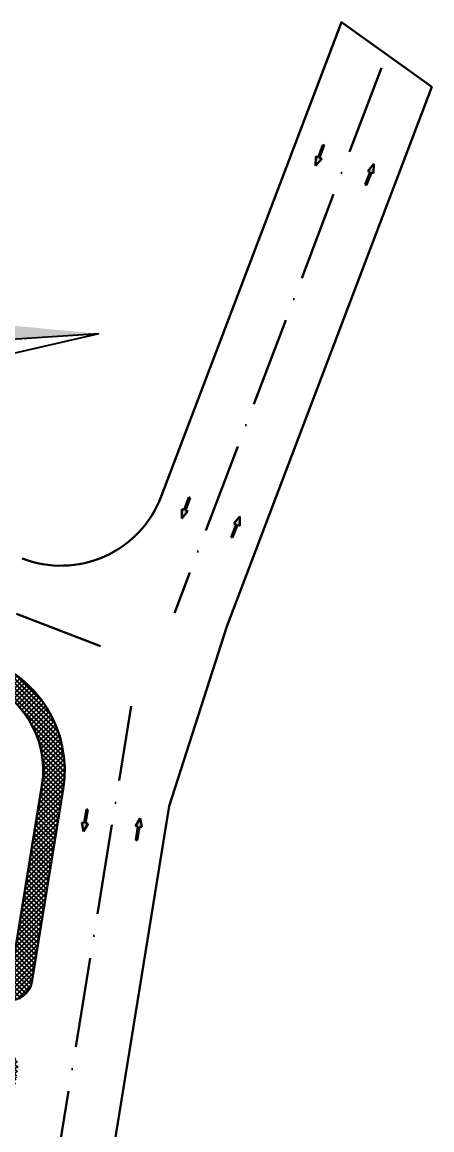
# Model space of a CAD drawing. Header units: millimetres. Extents: x 712192 to 1044287, y 40211 to 168571.
# Drawn here: x 855210 to 882495, y 88689 to 162571 of the extents above; entities that cross this region are included whole.
import ezdxf

# ---------------------------------------------------------------- set-up
doc = ezdxf.new("R2010")
doc.units = ezdxf.units.MM
doc.linetypes.add('ACAD_ISO10W100', pattern=[18, 12, -3, 0, -3])
doc.layers.add('Aceras', color=8, linetype='Continuous')
doc.layers.add('Cerramiento', color=7, linetype='Continuous')
doc.layers.add('Parcela', color=1, linetype='Continuous', lineweight=30)
doc.layers.add('Viales', color=7, linetype='Continuous', lineweight=30)
doc.styles.get("Standard").update_dxf_attribs({"font": 'arial.ttf'})

# ---------------------------------------------------------------- blocks, each defined once
blk = doc.blocks.new('NORTE4')
at = {"linetype": 'ByBlock'}
for p, q in [((-0.002, -0.5864), (0.002, 0.5971)), ((0.0033, 0.5949), (0.0758, 0.139)), ((-0.226, 0.227), (0.0003, 0.0946)), ((0.2226, -0.2197), (-0.226, 0.227)), ((0.2256, 0.2274), (0.0003, 0.0946)), ((0.2256, 0.2274), (0.0926, 0.0017)), ((-0.5918, 0.004), (-0.1359, 0.0764)), ((0.5918, 0), (-0.5918, 0.004)), ((0.5918, 0), (0.1359, -0.0725)), ((-0.2227, -0.2263), (-0.1361, -0.0716)), ((-0.2245, -0.2245), (0.0007, -0.0906)), ((0.2226, -0.2197), (0.0005, -0.0909)), ((-0.0023, -0.5874), (-0.0748, -0.1315))]:
    blk.add_line(p, q, dxfattribs=at)
for points in [[(0.0033, 0.5949), (-0.0722, 0.1392), (0.0017, 0.0957)], [(-0.2197, 0.2226), (-0.0906, 0.0007), (0.002, 0)], [(0.2256, 0.2274), (0.0007, 0.0949), (0, 0.002)], [(0.5918, 0), (0.1361, 0.0755), (0.0926, 0.0017)], [(-0.5918, 0.004), (-0.1361, -0.0716), (-0.0926, 0.0023)], [(-0.2227, -0.2263), (0.0005, -0.0909), (0, 0.002)], [(0.2226, -0.2197), (0.0926, 0.0017), (0, 0.002)], [(-0.0023, -0.5874), (0.0731, -0.1317), (-0.0007, -0.0882)]]:
    blk.add_solid(points, dxfattribs=at)
blk.add_text('N', height=0.13, rotation=269.8036, dxfattribs=at).set_placement((0.646, 0.0308))

msp = doc.modelspace()

# ---------------------------------------------------------------- hatches: boundary and pattern name
at = {"layer": 'Aceras'}
h = msp.add_hatch(dxfattribs=at)
h.set_pattern_fill('ANSI37', color=256, scale=71.580675)
h.set_pattern_definition([(45, (270544.93, 3236.83), (-160.7032, 160.7032), []), (135, (270544.93, 3236.83), (-160.7032, -160.7032), [])])
h.paths.add_polyline_path([(757552, 126920, 0.414214), (755563, 127297), (722138, 104533), (722944, 103350)])
h.paths.add_polyline_path([(787790, 143539), (799687, 138960, 0.414214), (798865, 140810), (788304, 144875, 0.319675), (777176, 142017), (764778, 133574, 0.414214), (764401, 131584), (778150, 140948, -0.325822)])
h.paths.add_polyline_path([(824260, 129503), (824297, 129905, 0.335762), (823386, 131373), (810355, 136388, 0.414214), (808504, 135566)])
h.paths.add_polyline_path([(833260, 127573, 0.414214), (831409, 126751), (836939, 124623), (836986, 124935, 0.351854), (836085, 126485)])
h.paths.add_polyline_path([(852012, 118821, -0.378204), (856528, 111652), (854208, 97365, 0.414214), (855850, 98548), (857942, 111422, 0.375958), (852475, 120177), (844825, 123121, 0.414214), (842975, 122299)])
h.paths.add_polyline_path([(854898, 92685, 0.421729), (853678, 94333), (850815, 76534, 0.416122), (852466, 77716)])
h.paths.add_polyline_path([(851021, 68815, 0.414214), (849837, 70458), (847818, 58027), (848044, 58026, 0.369067), (849463, 59228)])
at = {"layer": 'Viales'}
h = msp.add_hatch(color=256, dxfattribs=at)
h.dxf.hatch_style = 1
h.paths.add_polyline_path([(878631, 153112), (878226, 152640), (878378, 152583), (878055, 151733), (878146, 151699), (878469, 152548), (878621, 152491)])
h.paths.add_polyline_path([(875007, 153515), (875330, 154364), (875239, 154399), (874916, 153549), (874765, 153607), (874755, 152986), (875159, 153457)])
h.paths.add_polyline_path([(869304, 129129), (869456, 129072), (869133, 128222), (869224, 128188), (869547, 129037), (869699, 128980), (869709, 129601)])
h.paths.add_polyline_path([(866237, 129946), (866086, 130004), (866408, 130853), (866317, 130888), (865995, 130038), (865843, 130096), (865833, 129475)])
h = msp.add_hatch(color=256, dxfattribs=at)
h.dxf.hatch_style = 1
h.paths.add_polyline_path([(851194, 58722), (851496, 59265), (851336, 59291), (851481, 60187), (851385, 60203), (851240, 59306), (851079, 59332)])
h.paths.add_polyline_path([(854664, 59079), (854824, 59053), (854679, 58156), (854775, 58140), (854920, 59037), (855081, 59011), (854966, 59621)])
h.paths.add_polyline_path([(855136, 82988), (855438, 83530), (855277, 83556), (855423, 84453), (855327, 84469), (855181, 83572), (855021, 83598)])
h.paths.add_polyline_path([(858908, 83887), (858606, 83345), (858766, 83319), (858620, 82422), (858716, 82406), (858862, 83303), (859022, 83277)])
h.paths.add_polyline_path([(859595, 109124), (859435, 109150), (859580, 110047), (859484, 110063), (859339, 109166), (859179, 109192), (859293, 108581)])
h.paths.add_polyline_path([(862763, 108938), (862923, 108912), (862778, 108015), (862874, 108000), (863020, 108896), (863180, 108870), (863065, 109481)])

# ---------------------------------------------------------------- linework, layer by layer
at = {"layer": 'Parcela'}
msp.add_lwpolyline([(854208, 97365), (856528, 111652, 0.378204), (852012, 118821), (787790, 143539, 0.325822)], format="xyb", dxfattribs=at)
at = {"layer": 'Viales', "linetype": 'Continuous'}
for p, q in [((875239, 154399), (874916, 153549)), ((875330, 154364), (875239, 154399)), ((874765, 153607), (874755, 152986)), ((874755, 152986), (875159, 153457)), ((874916, 153549), (874765, 153607)), ((875159, 153457), (875007, 153515)), ((878226, 152640), (878631, 153112)), ((878631, 153112), (878621, 152491)), ((878055, 151733), (878378, 152583)), ((878378, 152583), (878226, 152640)), ((878621, 152491), (878469, 152548)), ((878146, 151699), (878055, 151733)), ((866317, 130888), (865995, 130038)), ((866408, 130853), (866317, 130888)), ((865843, 130096), (865833, 129475)), ((865995, 130038), (865843, 130096)), ((865833, 129475), (866237, 129946)), ((866237, 129946), (866086, 130004)), ((869304, 129129), (869709, 129601)), ((869709, 129601), (869699, 128980)), ((869133, 128222), (869456, 129072)), ((869456, 129072), (869304, 129129)), ((869699, 128980), (869547, 129037)), ((869224, 128188), (869133, 128222)), ((859484, 110063), (859339, 109166)), ((859580, 110047), (859484, 110063)), ((859580, 110047), (859484, 110063)), ((862763, 108938), (863065, 109481)), ((863065, 109481), (863180, 108870)), ((859179, 109192), (859293, 108581)), ((859339, 109166), (859179, 109192)), ((859293, 108581), (859595, 109124)), ((859595, 109124), (859435, 109150)), ((862923, 108912), (862763, 108938)), ((862778, 108015), (862923, 108912)), ((863180, 108870), (863020, 108896)), ((862874, 108000), (862778, 108015))]:
    msp.add_line(p, q, dxfattribs=at)
at = {"layer": 'Viales'}
for p, q in [((875007, 153515), (875330, 154364)), ((878469, 152548), (878146, 151699)), ((866086, 130004), (866408, 130853)), ((869547, 129037), (869224, 128188)), ((865007, 110275), (868834, 122253)), ((859435, 109150), (859580, 110047)), ((863020, 108896), (862874, 108000))]:
    msp.add_line(p, q, dxfattribs=at)
for points in [[(882495, 158253), (876478, 162571), (864473, 130935)], [(868834, 122253), (882495, 158253)], [(853626, 40211), (865007, 110275)]]:
    msp.add_lwpolyline(points, dxfattribs=at)
at = {"layer": 'Viales', "linetype": 'ACAD_ISO10W100', "ltscale": 500}
for points in [[(879149, 159522), (865348, 123153)], [(860424, 120953), (787419, 149051)], [(850115, 40920), (862465, 116950)]]:
    msp.add_lwpolyline(points, dxfattribs=at)
at = {"layer": 'Viales'}
msp.add_lwpolyline([(844885, 98751), (854227, 97362, 0.410288), (855850, 98548), (857942, 111422, 0.375958), (852475, 120177), (844825, 123121, 0.480011), (842895, 121996), (842013, 116079, 0.414388), (843218, 114452), (845973, 114042)], format="xyb", dxfattribs=at)
msp.add_arc((857781, 133475), 7158, 248.94948, 339.21938, dxfattribs=at)

# ---------------------------------------------------------------- block references
at = {"layer": 'Cerramiento', "linetype": 'Continuous', "xscale": 17895.16864285614, "yscale": 17895.16864285614, "zscale": 17895.16864285614, "rotation": 94.00542076313253}
msp.add_blockref('NORTE4', (849822, 141094), dxfattribs=at)

doc.saveas('drawing.dxf')
